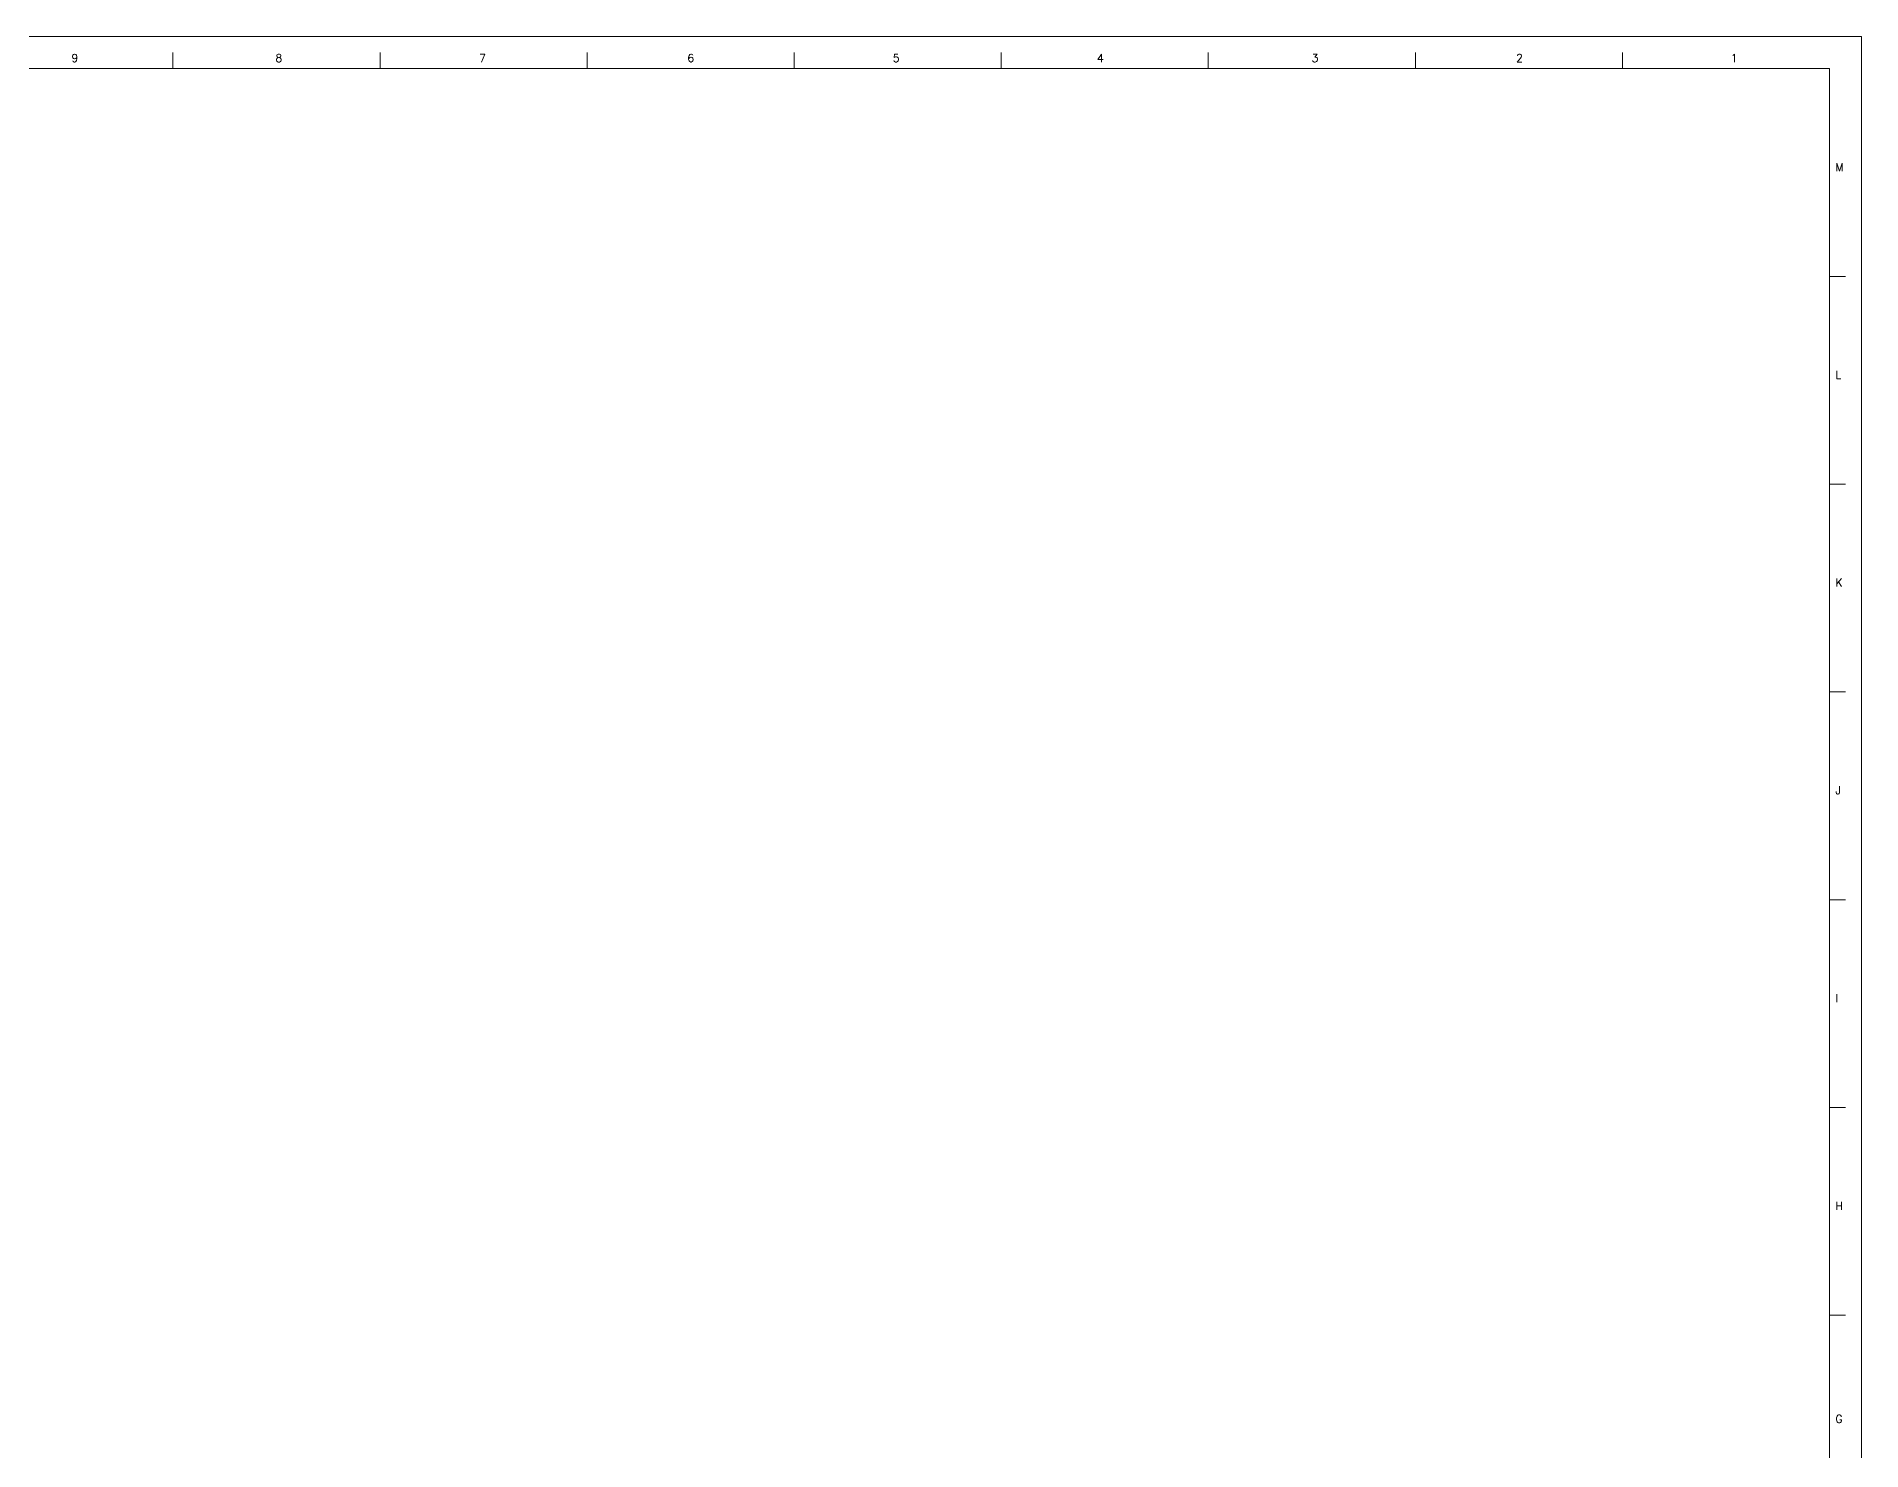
# Model space of a CAD drawing. Header units: millimetres. Extents: x 0 to 1120, y 0 to 864.
# Drawn here: x 550 to 1120, y 422 to 864 of the extents above; entities that cross this region are included whole.
import ezdxf

# ---------------------------------------------------------------- set-up
doc = ezdxf.new("R2010")
doc.units = ezdxf.units.MM
doc.layers.add('ACOT', color=7, linetype='Continuous')
doc.styles.add('ROMAND', font='romand', dxfattribs={"height": 0.125})

msp = doc.modelspace()

# ---------------------------------------------------------------- linework, layer by layer
at = {"color": 0, "linetype": 'ByBlock', "lineweight": 18}
for p, q in [((592.4, 859), (592.4, 854)), ((657.1, 859), (657.1, 854)), ((721.8, 859), (721.8, 854)), ((786.5, 859), (786.5, 854)), ((851.2, 859), (851.2, 854)), ((915.9, 859), (915.9, 854)), ((980.6, 859), (980.6, 854)), ((1045.3, 859), (1045.3, 854)), ((1110, 789.04), (1115, 789.04)), ((1110, 724.12), (1115, 724.12)), ((1110, 659.2), (1115, 659.2)), ((1110, 594.28), (1115, 594.28)), ((1110, 529.36), (1115, 529.36)), ((1110, 464.44), (1115, 464.44))]:
    msp.add_line(p, q, dxfattribs=at)
at = {"layer": 'ACOT', "color": 0, "linetype": 'ByBlock', "lineweight": 18}
for p, q in [((0, 864), (1120, 864)), ((1120, 864), (1120, 0)), ((10, 854), (1110, 854)), ((1110, 854), (1110, 10))]:
    msp.add_line(p, q, dxfattribs=at)

# ---------------------------------------------------------------- texts
at = {"layer": 'ACOT', "color": 0, "linetype": 'ByBlock', "lineweight": 18, "style": 'ROMAND'}
for s, p in [('9', (560.65, 856.02)), ('8', (624.42, 856.02)), ('7', (688.04, 856.02)), ('6', (753.11, 856.02)), ('5', (817.33, 856.02)), ('4', (881.1, 856.02)), ('3', (948.16, 856.02)), ('2', (1012.06, 856.02)), ('1', (1079.17, 856.02)), ('M', (1111.84, 821.97)), ('L', (1111.84, 757.05)), ('K', (1111.84, 692.13)), ('J', (1111.84, 627.21)), ('I', (1111.84, 562.29)), ('H', (1111.84, 497.37)), ('G', (1111.84, 430.82))]:
    msp.add_text(s, height=2.5, dxfattribs=at).set_placement(p)

doc.saveas('drawing.dxf')
